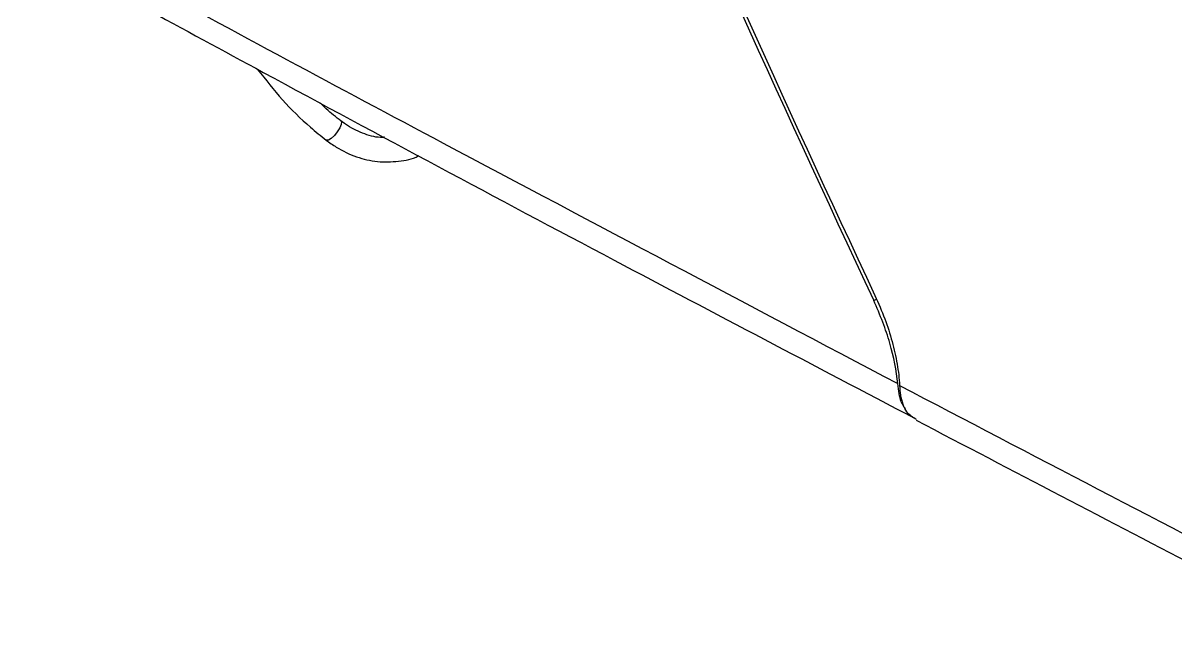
# Model space of a CAD drawing. Extents: x 14.8 to 109.8, y 1.6 to 86.6.
# Drawn here: x 73.983 to 76.836, y 1.929 to 3.427 of the extents above; entities that cross this region are included whole.
import ezdxf

# ---------------------------------------------------------------- set-up
doc = ezdxf.new("R2010")
doc.units = 0
doc.header["$MEASUREMENT"] = 0
doc.layers.add('OBJECT', color=7, linetype='CONTINUOUS')

msp = doc.modelspace()

# ---------------------------------------------------------------- linework, layer by layer
at = {"layer": 'OBJECT'}
msp.add_line((76.0879, 2.7395), (76.0947, 2.7434), dxfattribs=at)
at = {"layer": 'OBJECT', "flags": 128}
msp.add_lwpolyline([(74.7699, 3.1844), (74.7713, 3.1818), (74.7705, 3.1755), (74.7669, 3.167), (74.7609, 3.1575), (74.7535, 3.1485), (74.7458, 3.1413), (74.739, 3.1371), (74.7341, 3.1364), (74.7332, 3.1369)], dxfattribs=at)
at = {"layer": 'OBJECT'}
for points in [[(75.3956, 4.2734), (75.6205, 3.7579), (75.8513, 3.2467), (76.0879, 2.7395)], [(75.4313, 4.2105), (75.6458, 3.7207), (75.8658, 3.2346), (76.0911, 2.7522)], [(76.1561, 2.4889), (76.152, 2.5016), (76.1491, 2.5167), (76.1475, 2.5341)], [(76.152, 2.5294), (76.4782, 2.3584), (76.8061, 2.1877), (77.1357, 2.0162)], [(76.152, 2.5294), (76.1525, 2.5207), (76.1533, 2.5126), (76.1545, 2.5051)]]:
    msp.add_open_spline(points, degree=3, dxfattribs=at)
for points, knots in [([(74.0535, 3.6545), (74.1194, 3.618), (74.4386, 3.4411), (75.1363, 3.0682), (75.7721, 2.7324), (76.1475, 2.5341)], [0, 0, 0, 0, 0.096237, 0.466352, 1, 1, 1, 1]), ([(73.9833, 3.6282), (74.1811, 3.5202), (74.665, 3.2559), (75.4001, 2.8626), (75.941, 2.5787), (76.1893, 2.4484)], [0, 0, 0, 0, 0.272116, 0.665902, 1, 1, 1, 1]), ([(74.5637, 3.3121), (74.5837, 3.2864), (74.6239, 3.2349), (74.6823, 3.1779), (74.7201, 3.1474), (74.7332, 3.1369)], [0, 0, 0, 0, 0.394153, 0.790618, 1, 1, 1, 1]), ([(74.7699, 3.1844), (74.7575, 3.1939), (74.7397, 3.2077), (74.7235, 3.2241), (74.7186, 3.2291)], [0, 0, 0, 0, 0.693846, 1, 1, 1, 1]), ([(74.8776, 3.144), (74.8742, 3.1438), (74.8565, 3.1427), (74.8231, 3.1528), (74.7905, 3.169), (74.7736, 3.1816), (74.7699, 3.1844)], [0, 0, 0, 0, 0.095074, 0.495018, 0.889756, 1, 1, 1, 1]), ([(74.7332, 3.1369), (74.7415, 3.1309), (74.7651, 3.1138), (74.8078, 3.094), (74.8603, 3.0817), (74.9121, 3.0834), (74.947, 3.0896), (74.9622, 3.0981), (74.9627, 3.0984)], [0, 0, 0, 0, 0.1196919, 0.3394644, 0.5589695, 0.7769639, 0.993117, 1, 1, 1, 1]), ([(76.1475, 2.5341), (76.1443, 2.5664), (76.1377, 2.5998), (76.1228, 2.6514), (76.117, 2.6689), (76.1036, 2.7042), (76.0962, 2.7218), (76.0879, 2.7395)], [0, 0, 0, 0, 0.5, 0.5, 0.75, 0.75, 1, 1, 1, 1]), ([(76.0911, 2.7522), (76.1091, 2.7137), (76.1232, 2.6757), (76.1386, 2.6195), (76.1428, 2.6008), (76.149, 2.5644), (76.151, 2.5467), (76.152, 2.5294)], [0, 0, 0, 0, 0.5, 0.5, 0.75, 0.75, 1, 1, 1, 1]), ([(76.194, 2.4452), (76.185, 2.4503), (76.165, 2.4619), (76.1582, 2.4897), (76.1545, 2.5051)], [0, 0, 0, 0, 0.444273, 1, 1, 1, 1]), ([(76.1561, 2.4889), (76.1567, 2.4871), (76.1589, 2.4801), (76.1634, 2.4755), (76.1668, 2.4721)], [0, 0, 0, 0, 0.257308, 1, 1, 1, 1]), ([(76.193, 2.4435), (76.4313, 2.3188), (76.7586, 2.1477), (77.089, 1.9758), (77.1788, 1.9291)], [0, 0, 0, 0, 0.728467, 1, 1, 1, 1])]:
    msp.add_open_spline(points, degree=3, knots=knots, dxfattribs=at)

doc.saveas('drawing.dxf')
